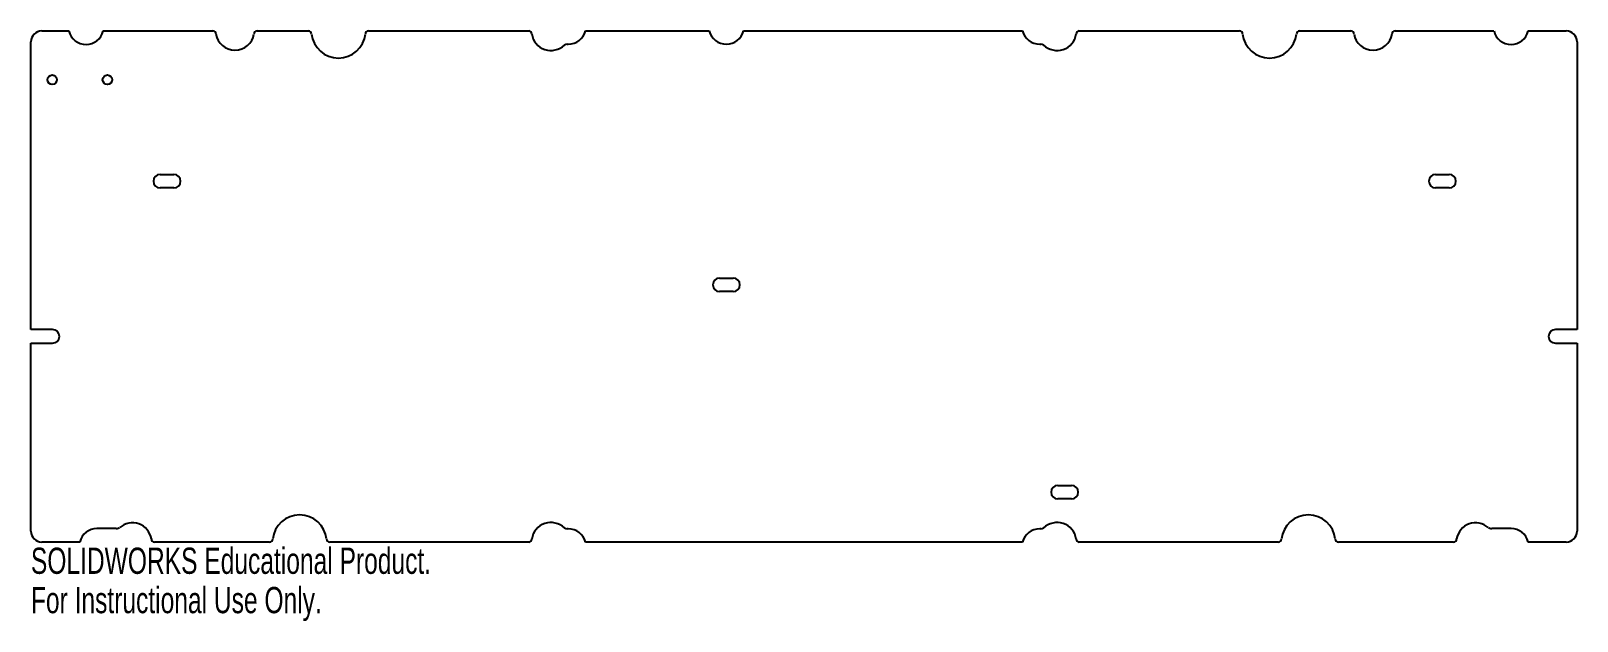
# Model space of a CAD drawing. Header units: millimetres. Extents: x -142 to 142, y -62 to 47.
import ezdxf

# ---------------------------------------------------------------- set-up
doc = ezdxf.new("R2010")
doc.units = ezdxf.units.MM
doc.styles.add('SLDTEXTSTYLE0', font='TXT', dxfattribs={"width": 0.7})

msp = doc.modelspace()

# ---------------------------------------------------------------- linework, layer by layer
at = {"color": 7, "linetype": 'Continuous'}
for p, q in [((-140.35, 47.1), (-135.35, 47.1)), ((-129.05, 47.1), (-108.84, 47.1)), ((-100.71, 47.1), (-91.25, 47.1)), ((-80.2, 47.1), (-50.69, 47.1)), ((-40.25, 47.1), (-17.44, 47.1)), ((-11.14, 47.1), (40.25, 47.1)), ((50.69, 47.1), (80.2, 47.1)), ((91.25, 47.1), (100.71, 47.1)), ((108.84, 47.1), (127.05, 47.1)), ((133.35, 47.1), (140.35, 47.1)), ((-142.35, -7.95), (-142.35, 45.1)), ((-43.63, 44.65), (-43.4, 44.65)), ((43.4, 44.65), (43.63, 44.65)), ((142.35, 45.1), (142.35, -7.95)), ((-118.55, 20.65), (-116.05, 20.65)), ((116.3, 20.65), (118.8, 20.65)), ((-116.05, 18.15), (-118.55, 18.15)), ((118.8, 18.15), (116.3, 18.15)), ((-15.54, 1.55), (-13.04, 1.55)), ((-13.04, -0.95), (-15.54, -0.95)), ((-138.35, -7.95), (-142.35, -7.95)), ((142.35, -7.95), (138.35, -7.95)), ((-142.35, -45.1), (-142.35, -10.45)), ((-142.35, -10.45), (-138.35, -10.45)), ((138.35, -10.45), (142.35, -10.45)), ((142.35, -10.45), (142.35, -45.1)), ((46.75, -36.65), (49.25, -36.65)), ((49.25, -39.15), (46.75, -39.15)), ((-126.63, -44.6), (-130.2, -44.6)), ((-43.4, -44.65), (-43.63, -44.65)), ((43.63, -44.65), (43.4, -44.65)), ((130.2, -44.6), (126.63, -44.6)), ((-133.35, -47.1), (-140.35, -47.1)), ((-98.4, -47.1), (-119.6, -47.1)), ((-50.69, -47.1), (-87.34, -47.1)), ((40.25, -47.1), (-40.25, -47.1)), ((87.34, -47.1), (50.69, -47.1)), ((119.6, -47.1), (98.4, -47.1)), ((140.35, -47.1), (133.35, -47.1))]:
    msp.add_line(p, q, dxfattribs=at)
for centre in [(-138.43, 38.1), (-128.27, 38.1)]:
    msp.add_circle(centre, 0.875, dxfattribs=at)
for centre, radius, start, end in [((-140.35, 45.1), 2, 90, 180), ((-132.2, 47.83), 3.23, 193.1254, 346.8746), ((-108.84, 46.53), 0.57, 360, 90), ((-104.78, 47.08), 3.54, 188.9864, 351.0136), ((-100.71, 46.53), 0.57, 90, 180), ((-91.25, 46.53), 0.57, 360, 90), ((-85.72, 47.09), 4.99, 186.461, 353.539), ((-80.2, 46.53), 0.57, 90, 180), ((-50.69, 46.53), 0.57, 360, 90), ((-46.59, 47.08), 3.58, 188.7745, 313.7565), ((-43.4, 47.9), 3.25, 270, 345.75), ((-14.29, 47.9), 3.25, 194.25, 345.75), ((43.4, 47.9), 3.25, 194.25, 270), ((46.59, 47.08), 3.58, 226.2435, 351.2255), ((50.69, 46.53), 0.57, 90, 180), ((80.2, 46.53), 0.57, 360, 90), ((85.72, 47.09), 4.99, 186.461, 353.539), ((91.25, 46.53), 0.57, 90, 180), ((100.71, 46.53), 0.57, 360, 90), ((104.78, 47.08), 3.54, 188.9864, 351.0136), ((108.84, 46.53), 0.57, 90, 180), ((130.2, 47.83), 3.23, 193.1254, 346.8746), ((140.35, 45.1), 2, 0, 90), ((-43.63, 43.85), 0.8, 90, 126.87), ((43.63, 43.85), 0.8, 53.13, 90), ((-118.55, 19.4), 1.25, 90, 270), ((-116.05, 19.4), 1.25, 270, 90), ((116.3, 19.4), 1.25, 90, 270), ((118.8, 19.4), 1.25, 270, 90), ((-15.54, 0.3), 1.25, 90, 270), ((-13.04, 0.3), 1.25, 270, 90), ((-138.35, -9.2), 1.25, 270, 90), ((138.35, -9.2), 1.25, 90, 270), ((46.75, -37.9), 1.25, 90, 270), ((49.25, -37.9), 1.25, 270, 90), ((-92.87, -47.09), 4.99, 6.461, 173.539), ((92.87, -47.09), 4.99, 6.461, 173.539), ((-140.35, -45.1), 2, 180, 270), ((-130.2, -47.83), 3.23, 90, 166.8746), ((-126.63, -43.4), 1.2, 270, 300.9636), ((-123.67, -47.09), 3.54, 9.0895, 131.3298), ((-46.59, -47.08), 3.58, 46.2435, 171.2255), ((-43.63, -43.85), 0.8, 233.13, 270), ((-43.4, -47.9), 3.25, 14.25, 90), ((43.4, -47.9), 3.25, 90, 165.75), ((43.63, -43.85), 0.8, 270, 306.87), ((46.59, -47.08), 3.58, 8.7745, 133.7565), ((123.67, -47.09), 3.54, 48.6702, 170.9105), ((126.63, -43.4), 1.2, 239.0364, 270), ((130.2, -47.83), 3.23, 13.1254, 90), ((140.35, -45.1), 2, 270, 0), ((-119.6, -46.53), 0.57, 180, 270), ((-98.4, -46.53), 0.57, 270, 0), ((-87.34, -46.53), 0.57, 180, 270), ((-50.69, -46.53), 0.57, 270, 0), ((50.69, -46.53), 0.57, 180, 270), ((87.34, -46.53), 0.57, 270.005, 0), ((98.4, -46.53), 0.57, 180, 270), ((119.6, -46.53), 0.57, 270, 0)]:
    msp.add_arc(centre, radius, start, end, dxfattribs=at)

# ---------------------------------------------------------------- texts
at = {"color": 7, "linetype": 'Continuous', "char_height": 4.8336, "attachment_point": 1, "style": 'SLDTEXTSTYLE0'}
for s, insert in [('SOLIDWORKS Educational Product.', (-142.35, -48.12)), ('For Instructional Use Only.', (-142.35, -55.37))]:
    msp.add_mtext(s, dxfattribs=dict(at, insert=insert))

doc.saveas('drawing.dxf')
